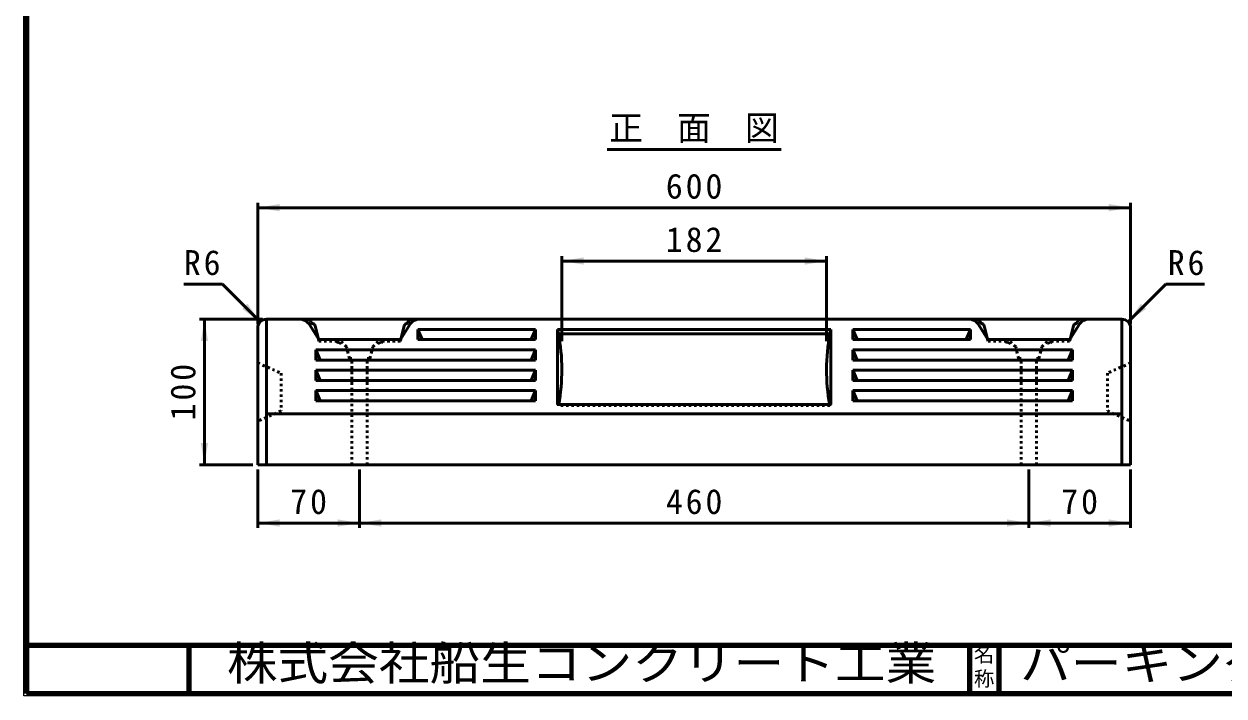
# Model space of a CAD drawing. Units: millimetres, scale not verified. Extents: x 100 to 4105, y 100 to 2870.
# Drawn here: x 100 to 2575, y 100 to 1485 of the extents above; entities that cross this region are included whole.
import ezdxf
from ezdxf.enums import TextEntityAlignment as Align

# ---------------------------------------------------------------- set-up
doc = ezdxf.new("R2010")
doc.units = ezdxf.units.MM
doc.header["$LTSCALE"] = 5
doc.linetypes.add('USER1', pattern=[2.2, 1, -1.2])
doc.layers.add('V-nasSTD', color=7, linetype='Continuous', lineweight=50)
doc.styles.add('ＭＳ ゴシック', font='')
doc.styles.get('ＭＳ ゴシック').set_extended_font_data('MS Gothic')

msp = doc.modelspace()

# ---------------------------------------------------------------- hatches: boundary and pattern name
at = {"layer": 'V-nasSTD'}
for points in [[(627.086, 1113.971), (582.086, 1106.471), (627.086, 1098.971)], [(2337.086, 1098.971), (2382.086, 1106.471), (2337.086, 1113.971)], [(1254.086, 1003.971), (1209.086, 996.471), (1254.086, 988.971)], [(1710.086, 988.971), (1755.086, 996.471), (1710.086, 1003.971)], [(550.235, 897.715), (587.359, 871.199), (560.842, 908.322)], [(2413.937, 897.715), (2376.814, 871.199), (2403.331, 908.322)], [(464.586, 831.471), (472.086, 876.471), (479.586, 831.471)], [(464.586, 621.471), (472.086, 576.471), (479.586, 621.471)], [(627.086, 463.971), (582.086, 456.471), (627.086, 448.971)], [(747.086, 448.971), (792.086, 456.471), (747.086, 463.971)], [(837.086, 463.971), (792.086, 456.471), (837.086, 448.971)], [(2127.086, 448.971), (2172.086, 456.471), (2127.086, 463.971)], [(2217.086, 463.971), (2172.086, 456.471), (2217.086, 448.971)], [(2337.086, 448.971), (2382.086, 456.471), (2337.086, 463.971)]]:
    msp.add_hatch(color=256, dxfattribs=at).paths.add_polyline_path(points)

# ---------------------------------------------------------------- linework, layer by layer
at = {"layer": 'V-nasSTD', "lineweight": 100}
for p, q in [((105, 2865), (105, 105)), ((105, 205), (4100, 205)), ((440, 205), (440, 105)), ((2050, 205), (2050, 105)), ((2110, 205), (2110, 105)), ((105, 105), (4100, 105))]:
    msp.add_line(p, q, dxfattribs=at)
at = {"layer": 'V-nasSTD'}
for p, q in [((1302.586, 1226.471), (1661.586, 1226.471)), ((582.086, 866.471), (582.086, 1116.471)), ((2382.086, 866.471), (2382.086, 1116.471)), ((2382.086, 1106.471), (582.086, 1106.471)), ((1209.086, 831.471), (1209.086, 1006.471)), ((1755.086, 996.471), (1209.086, 996.471)), ((1755.086, 831.471), (1755.086, 1006.471)), ((429.577, 948.98), (509.577, 948.98)), ((587.359, 871.199), (509.577, 948.98)), ((2376.814, 871.199), (2454.596, 948.98)), ((2534.596, 948.98), (2454.596, 948.98)), ((592.086, 876.471), (462.086, 876.471)), ((472.086, 876.471), (472.086, 576.471)), ((600.086, 876.471), (2364.086, 876.471)), ((600.086, 876.471), (600.086, 576.471)), ((707.686, 834.471), (687.086, 867.471)), ((691.454, 872.368), (692.416, 869.481)), ((876.486, 834.471), (897.086, 867.471)), ((892.719, 872.368), (891.756, 869.481)), ((2087.686, 834.471), (2067.086, 867.471)), ((2071.454, 872.368), (2072.416, 869.481)), ((2256.486, 834.471), (2277.086, 867.471)), ((2272.719, 872.368), (2271.756, 869.481)), ((2364.086, 876.471), (2364.086, 576.471)), ((582.086, 858.471), (582.086, 576.471)), ((700.223, 862.926), (707.103, 835.406)), ((883.95, 862.926), (877.07, 835.406)), ((1155.086, 855.471), (912.086, 855.471)), ((912.086, 855.471), (921.086, 834.471)), ((912.086, 855.471), (912.086, 834.471)), ((1155.086, 855.471), (1146.086, 834.471)), ((1155.086, 855.471), (1155.086, 834.471)), ((1764.086, 855.471), (1200.086, 855.471)), ((1200.086, 855.471), (1200.086, 700.68)), ((1200.086, 855.471), (1202.186, 846.1)), ((1761.986, 846.1), (1202.186, 846.1)), ((1764.086, 855.471), (1761.986, 846.1)), ((1764.086, 855.471), (1764.086, 700.68)), ((1809.086, 855.471), (1809.086, 834.471)), ((1809.086, 855.471), (2052.086, 855.471)), ((1809.086, 855.471), (1818.086, 834.471)), ((2052.086, 855.471), (2043.086, 834.471)), ((2052.086, 855.471), (2052.086, 834.471)), ((2080.223, 862.926), (2087.103, 835.406)), ((2263.95, 862.926), (2257.07, 835.406)), ((2382.086, 858.471), (2382.086, 576.471)), ((876.486, 834.471), (707.686, 834.471)), ((1155.086, 834.471), (912.086, 834.471)), ((1809.086, 834.471), (2052.086, 834.471)), ((2256.486, 834.471), (2087.686, 834.471)), ((1155.086, 813.471), (702.086, 813.471)), ((702.086, 813.471), (711.086, 792.471)), ((702.086, 813.471), (702.086, 792.471)), ((1155.086, 792.471), (702.086, 792.471)), ((1155.086, 813.471), (1146.086, 792.471)), ((1155.086, 813.471), (1155.086, 792.471)), ((1809.086, 813.471), (1809.086, 792.471)), ((1809.086, 813.471), (2262.086, 813.471)), ((1809.086, 813.471), (1818.086, 792.471)), ((1809.086, 792.471), (2262.086, 792.471)), ((2262.086, 813.471), (2253.086, 792.471)), ((2262.086, 813.471), (2262.086, 792.471)), ((1155.086, 771.471), (702.086, 771.471)), ((702.086, 771.471), (711.086, 750.471)), ((702.086, 771.471), (702.086, 750.471)), ((1155.086, 771.471), (1146.086, 750.471)), ((1155.086, 771.471), (1155.086, 750.471)), ((1809.086, 771.471), (1809.086, 750.471)), ((1809.086, 771.471), (2262.086, 771.471)), ((1809.086, 771.471), (1818.086, 750.471)), ((2262.086, 771.471), (2253.086, 750.471)), ((2262.086, 771.471), (2262.086, 750.471)), ((1155.086, 750.471), (702.086, 750.471)), ((1809.086, 750.471), (2262.086, 750.471)), ((1155.086, 729.471), (702.086, 729.471)), ((702.086, 729.471), (711.086, 708.471)), ((702.086, 729.471), (702.086, 708.471)), ((1155.086, 729.471), (1146.086, 708.471)), ((1155.086, 729.471), (1155.086, 708.471)), ((1809.086, 729.471), (1809.086, 708.471)), ((1809.086, 729.471), (2262.086, 729.471)), ((1809.086, 729.471), (1818.086, 708.471)), ((2262.086, 729.471), (2253.086, 708.471)), ((2262.086, 729.471), (2262.086, 708.471)), ((1155.086, 708.471), (702.086, 708.471)), ((1200.086, 703.506), (1201.269, 700.68)), ((1764.086, 700.68), (1200.086, 700.68)), ((1764.086, 703.506), (1762.904, 700.68)), ((1809.086, 708.471), (2262.086, 708.471)), ((600.086, 681.471), (2364.086, 681.471)), ((572.086, 576.471), (462.086, 576.471)), ((582.086, 576.471), (2382.086, 576.471)), ((582.086, 566.471), (582.086, 446.471)), ((792.086, 566.471), (792.086, 446.471)), ((2172.086, 566.471), (2172.086, 446.471)), ((2382.086, 566.471), (2382.086, 446.471)), ((792.086, 456.471), (582.086, 456.471)), ((2172.086, 456.471), (792.086, 456.471)), ((2382.086, 456.471), (2172.086, 456.471))]:
    msp.add_line(p, q, dxfattribs=at)
at = {"layer": 'V-nasSTD', "linetype": 'USER1'}
for p, q in [((707.103, 835.406), (708.086, 831.471)), ((708.086, 831.471), (744.086, 831.471)), ((744.086, 831.471), (750.086, 825.471)), ((750.086, 825.471), (753.086, 831.471)), ((765.086, 819.471), (753.086, 831.471)), ((771.086, 795.471), (765.086, 819.471)), ((813.086, 795.471), (819.086, 819.471)), ((819.086, 819.471), (831.086, 831.471)), ((834.086, 825.471), (831.086, 831.471)), ((840.086, 831.471), (834.086, 825.471)), ((876.086, 831.471), (840.086, 831.471)), ((876.086, 831.471), (877.07, 835.406)), ((2087.103, 835.406), (2088.086, 831.471)), ((2088.086, 831.471), (2124.086, 831.471)), ((2124.086, 831.471), (2130.086, 825.471)), ((2130.086, 825.471), (2133.086, 831.471)), ((2145.086, 819.471), (2133.086, 831.471)), ((2151.086, 795.471), (2145.086, 819.471)), ((2193.086, 795.471), (2199.086, 819.471)), ((2199.086, 819.471), (2211.086, 831.471)), ((2214.086, 825.471), (2211.086, 831.471)), ((2220.086, 831.471), (2214.086, 825.471)), ((2256.086, 831.471), (2220.086, 831.471)), ((2257.07, 835.406), (2256.086, 831.471)), ((776.336, 795.471), (771.086, 795.471)), ((776.336, 576.471), (776.336, 795.471)), ((807.836, 795.471), (813.086, 795.471)), ((807.836, 576.471), (807.836, 795.471)), ((2156.336, 795.471), (2151.086, 795.471)), ((2156.336, 576.471), (2156.336, 795.471)), ((2187.836, 795.471), (2193.086, 795.471)), ((2187.836, 576.471), (2187.836, 795.471)), ((582.086, 786.471), (630.086, 765.471)), ((2382.086, 786.471), (2334.086, 765.471)), ((630.086, 765.471), (630.086, 687.471)), ((2334.086, 765.471), (2334.086, 687.471)), ((1201.269, 700.68), (1202.186, 698.489)), ((1202.596, 700.68), (1202.186, 698.489)), ((1761.986, 698.489), (1202.186, 698.489)), ((1761.577, 700.68), (1761.986, 698.489)), ((1762.904, 700.68), (1761.986, 698.489)), ((630.086, 687.471), (582.086, 666.471)), ((2334.086, 687.471), (2382.086, 666.471))]:
    msp.add_line(p, q, dxfattribs=at)
at = {"layer": 'V-nasSTD', "lineweight": 13}
msp.add_lwpolyline([(100, 100), (100, 2870), (4105, 2870), (4105, 100)], close=True, dxfattribs=at)
at = {"layer": 'V-nasSTD'}
for centre, radius, start, end in [((600.086, 858.471), 18, 90, 180), ((669.242, 854.282), 22.19, 36.46849, 89.59917), ((685.762, 870.471), 6, 18.43495, 90), ((695.262, 870.429), 3, 198.43495, 264.51232), ((694.402, 861.471), 6, 14.03624, 84.51232), ((889.771, 861.471), 6, 95.48768, 165.96376), ((888.91, 870.429), 3, 275.48768, 341.56505), ((898.411, 870.471), 6, 90, 161.56505), ((914.931, 854.282), 22.19, 90.40083, 143.53151), ((2049.242, 854.282), 22.19, 36.46849, 90.40083), ((2065.762, 870.471), 6, 18.43495, 90), ((2075.262, 870.429), 3, 198.43495, 264.51232), ((2074.402, 861.471), 6, 14.03624, 84.51232), ((2269.771, 861.471), 6, 95.48768, 165.96376), ((2268.91, 870.429), 3, 275.48768, 341.56505), ((2278.411, 870.471), 6, 90, 161.56505), ((2294.931, 854.282), 22.19, 89.59917, 143.53151), ((2364.086, 858.471), 18, 0, 90), ((813.368, 772.295), 395.762, 349.57469, 10.74799), ((2150.805, 772.295), 395.762, 169.25201, 190.42531)]:
    msp.add_arc(centre, radius, start, end, dxfattribs=at)

# ---------------------------------------------------------------- texts
at = {"layer": 'V-nasSTD', "style": 'ＭＳ ゴシック'}
for s, height, p in [('正\u3000面\u3000図', 51.32, (1306.586, 1296.471)), ('名', 30.79, (2058.982, 200.999)), ('称', 30.79, (2058.976, 151.01))]:
    msp.add_text(s, height=height, dxfattribs=at).set_placement(p, align=Align.TOP_LEFT)
at = {"layer": 'V-nasSTD', "style": 'ＭＳ ゴシック', "width": 1.1}
for s, p in [('株式会社船生コンクリート工業', (518.279, 202.55)), ('パーキングブロック', (2154.5, 202.47))]:
    msp.add_text(s, height=69.65, dxfattribs=at).set_placement(p, align=Align.TOP_LEFT)
at = {"layer": 'V-nasSTD', "char_height": 51.32, "attachment_point": 1, "style": 'ＭＳ ゴシック'}
for s, insert in [('\\T1.17;600', (1423.586, 1176.471)), ('\\T1.17;182', (1423.586, 1066.471)), ('\\T1.17;R6', (429.577, 1018.98)), ('\\T1.17;R6', (2458.596, 1018.98)), ('\\T1.17;70', (649.086, 526.471)), ('\\T1.17;460', (1423.586, 526.471)), ('\\T1.17;70', (2239.086, 526.471))]:
    msp.add_mtext(s, dxfattribs=dict(at, insert=insert))
at = {"layer": 'V-nasSTD', "insert": (402.086, 667.971), "char_height": 51.32, "attachment_point": 1, "rotation": 90, "style": 'ＭＳ ゴシック'}
msp.add_mtext('\\T1.17;100', dxfattribs=at)

doc.saveas('drawing.dxf')
